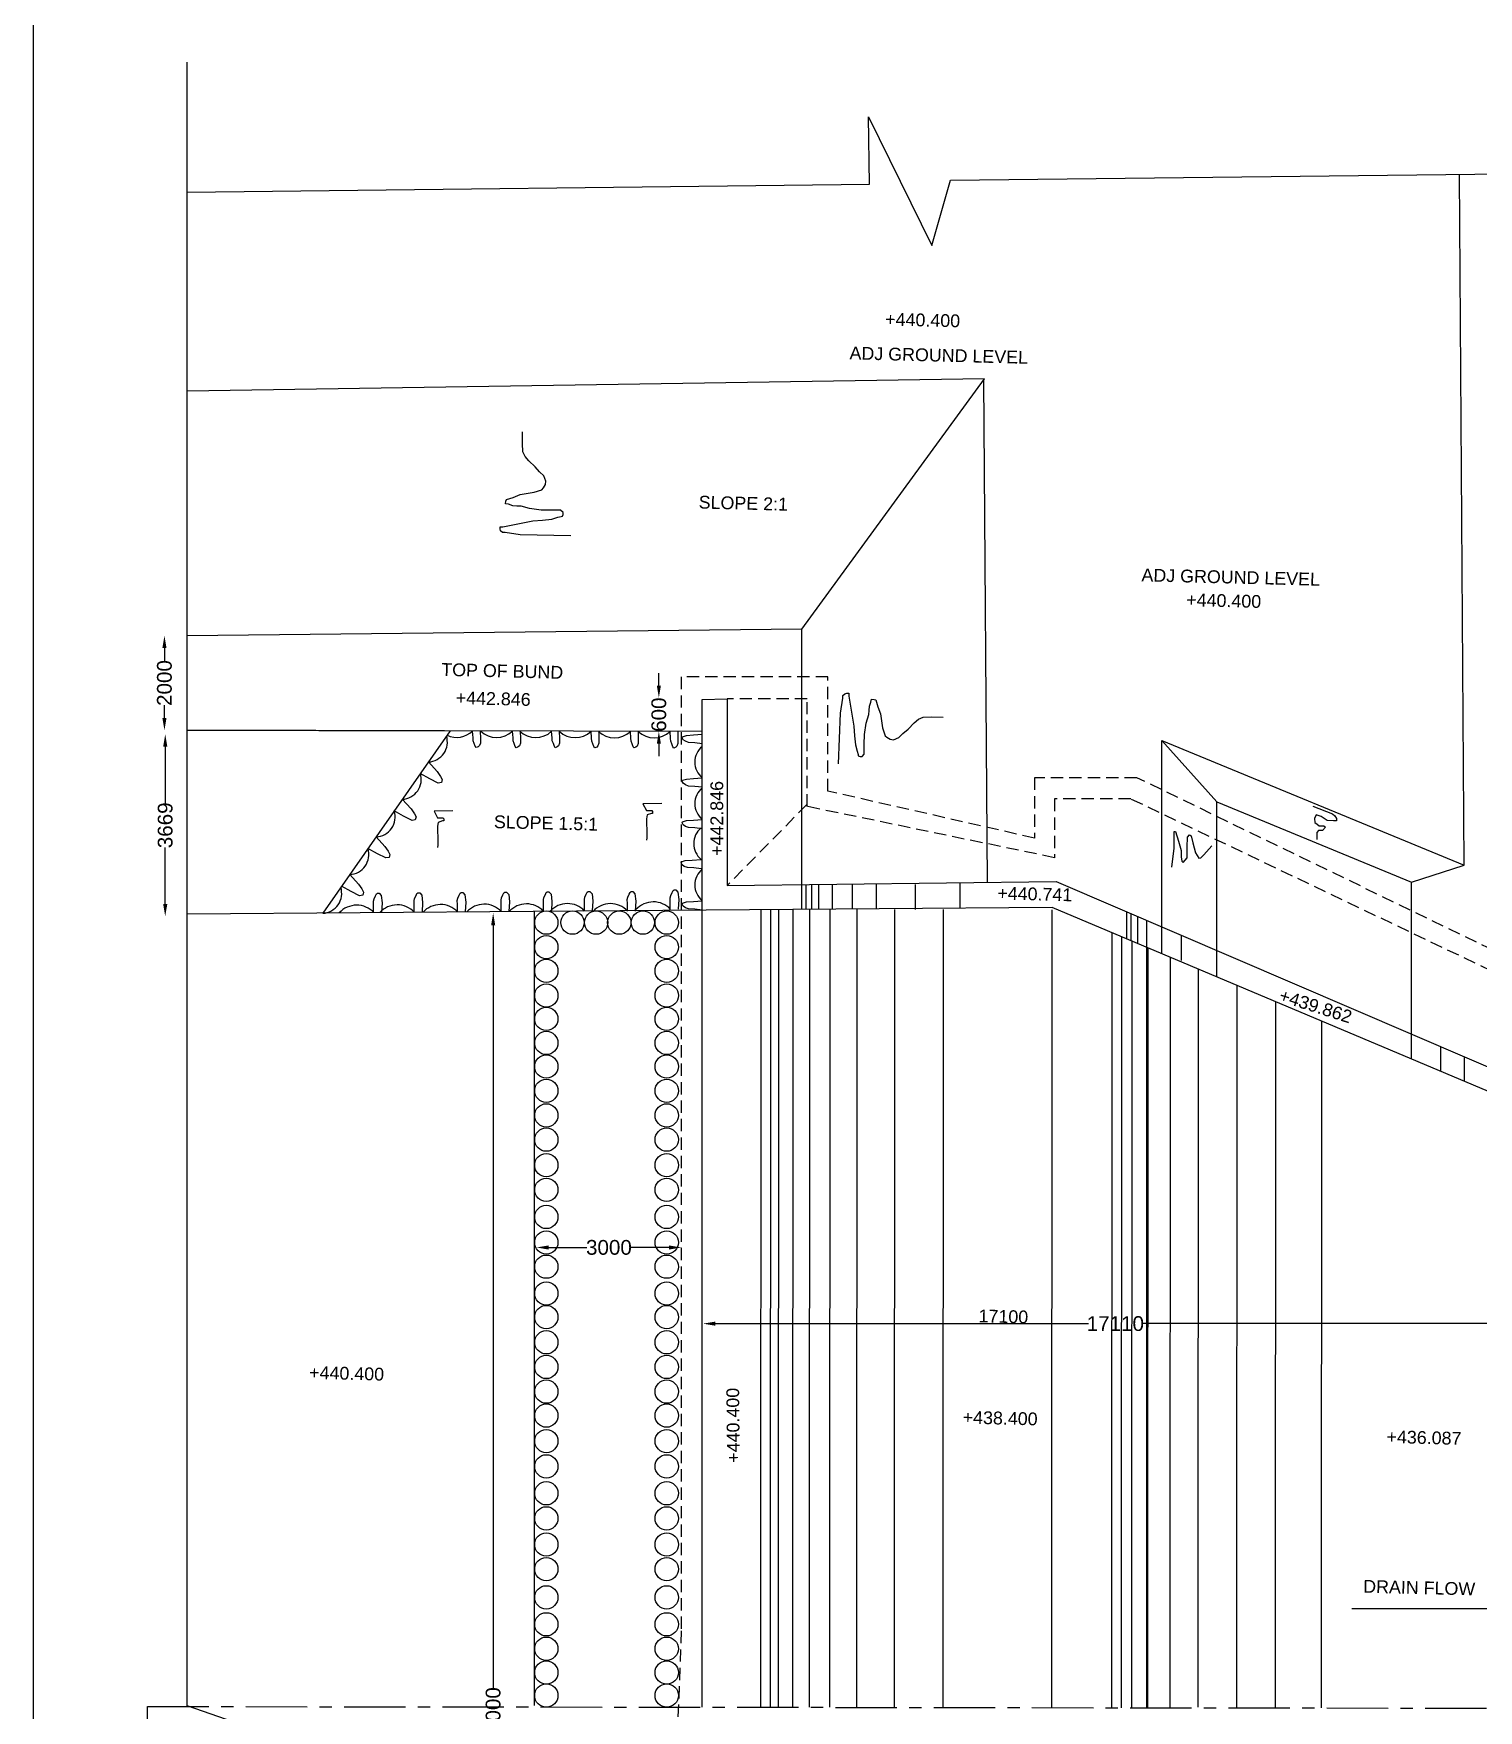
# Model space of a CAD drawing. Header units: millimetres. Extents: x 4403 to 145284, y 12011 to 109869.
# Drawn here: x 4403 to 33812, y 51321 to 85439 of the extents above; entities that cross this region are included whole.
import ezdxf

# ---------------------------------------------------------------- set-up
doc = ezdxf.new("R2010")
doc.units = ezdxf.units.MM
doc.header["$MEASUREMENT"] = 0
doc.linetypes.add('CENTER', pattern=[2, 1.25, -0.25, 0.25, -0.25])
doc.linetypes.add('DASHED', pattern=[0.75, 0.5, -0.25])
for name, color, linetype in [('DIM', 7, 'Continuous'), ('DWG', 7, 'Continuous'), ('TEXT', 7, 'Continuous')]:
    doc.layers.add(name, color=color, linetype=linetype)
doc.styles.get("Standard").update_dxf_attribs({"font": 'arial.ttf'})
doc.dimstyles.new('Civil', dxfattribs={"dimtxt": 300, "dimasz": 250, "dimexe": 0.1, "dimexo": 0.0625, "dimgap": 0.09, "dimtad": 0, "dimdec": 0, "dimzin": 12, "dimdsep": 46, "dimtxsty": 'Standard', "dimcen": 0.1, "dimse1": 1, "dimse2": 1, "dimadec": 0, "dimazin": 2, "dimtfac": 1, "dimtdec": 0, "dimtofl": 0, "dimtmove": 0, "dimatfit": 3, "dimfxl": 1, "dimfrac": 1, "dimtolj": 1, "dimtzin": 0, "dimarcsym": 0})

# ---------------------------------------------------------------- blocks, each defined once
blk = doc.blocks.new('*D38')
at = {"layer": 'Defpoints', "color": 0, "transparency": 16777216}
for p in [(17131, 71924), (17264, 71924), (17264, 71239)]:
    blk.add_point(p, dxfattribs=at)
at = {"layer": 'DIM', "color": 0, "lineweight": -2, "transparency": 16777216}
for p, q in [((17131, 72174), (17131, 72424)), ((17131, 70989), (17131, 70739))]:
    blk.add_line(p, q, dxfattribs=at)
at = {"layer": 'DIM', "color": 0, "transparency": 16777216}
for points in [[(17089, 72174), (17172, 72174), (17131, 71924)], [(17089, 70989), (17172, 70989), (17131, 71239)]]:
    blk.add_solid(points, dxfattribs=at)
at = {"layer": 'DIM', "color": 0, "transparency": 16777216, "insert": (17131, 71581), "char_height": 300, "attachment_point": 5, "rotation": 90}
blk.add_mtext('\\A1;600', dxfattribs=at)
blk = doc.blocks.new('*D39')
at = {"layer": 'Defpoints', "color": 0, "transparency": 16777216}
for p in [(7068, 73187), (7529, 73187), (7529, 71263)]:
    blk.add_point(p, dxfattribs=at)
at = {"layer": 'DIM', "color": 0, "lineweight": -2, "transparency": 16777216}
for p, q in [((7068, 72937), (7068, 72675)), ((7068, 71513), (7068, 71775))]:
    blk.add_line(p, q, dxfattribs=at)
at = {"layer": 'DIM', "color": 0, "transparency": 16777216}
for points in [[(7026, 72937), (7110, 72937), (7068, 73187)], [(7026, 71513), (7110, 71513), (7068, 71263)]]:
    blk.add_solid(points, dxfattribs=at)
at = {"layer": 'DIM', "color": 0, "transparency": 16777216, "insert": (7068, 72225), "char_height": 300, "attachment_point": 5, "rotation": 90}
blk.add_mtext('\\A1;2000', dxfattribs=at)
blk = doc.blocks.new('*D40')
at = {"layer": 'Defpoints', "color": 0, "transparency": 16777216}
for p in [(7084, 71183), (7149, 71183), (7149, 67478)]:
    blk.add_point(p, dxfattribs=at)
at = {"layer": 'DIM', "color": 0, "lineweight": -2, "transparency": 16777216}
for p, q in [((7084, 70933), (7084, 69779)), ((7084, 67728), (7084, 68882))]:
    blk.add_line(p, q, dxfattribs=at)
at = {"layer": 'DIM', "color": 0, "transparency": 16777216}
for points in [[(7042, 70933), (7126, 70933), (7084, 71183)], [(7042, 67728), (7126, 67728), (7084, 67478)]]:
    blk.add_solid(points, dxfattribs=at)
at = {"layer": 'DIM', "color": 0, "transparency": 16777216, "insert": (7084, 69330), "char_height": 300, "attachment_point": 5, "rotation": 90}
blk.add_mtext('\\A1;3669', dxfattribs=at)
blk = doc.blocks.new('*D41')
at = {"layer": 'Defpoints', "color": 0, "transparency": 16777216}
for p in [(17589, 60741), (14638, 60467), (17589, 60467)]:
    blk.add_point(p, dxfattribs=at)
at = {"layer": 'DIM', "color": 0, "lineweight": -2, "transparency": 16777216}
for p, q in [((14888, 60741), (15666, 60741)), ((17339, 60741), (16561, 60741))]:
    blk.add_line(p, q, dxfattribs=at)
at = {"layer": 'DIM', "color": 0, "transparency": 16777216}
for points in [[(14888, 60782), (14888, 60699), (14638, 60741)], [(17339, 60782), (17339, 60699), (17589, 60741)]]:
    blk.add_solid(points, dxfattribs=at)
at = {"layer": 'DIM', "color": 0, "transparency": 16777216, "insert": (16114, 60741), "char_height": 300, "attachment_point": 5}
blk.add_mtext('\\A1;3000', dxfattribs=at)
blk = doc.blocks.new('*D42')
at = {"layer": 'Defpoints', "color": 0, "transparency": 16777216}
for p in [(34814, 59191), (18029, 58868), (34814, 58868)]:
    blk.add_point(p, dxfattribs=at)
at = {"layer": 'DIM', "color": 0, "lineweight": -2, "transparency": 16777216}
for p, q in [((18279, 59191), (25872, 59191)), ((34564, 59191), (26971, 59191))]:
    blk.add_line(p, q, dxfattribs=at)
at = {"layer": 'DIM', "color": 0, "transparency": 16777216}
for points in [[(18279, 59232), (18279, 59149), (18029, 59191)], [(34564, 59232), (34564, 59149), (34814, 59191)]]:
    blk.add_solid(points, dxfattribs=at)
at = {"layer": 'DIM', "color": 0, "transparency": 16777216, "insert": (26421, 59191), "char_height": 300, "attachment_point": 5}
blk.add_mtext('\\A1;17110', dxfattribs=at)
blk = doc.blocks.new('*D43')
at = {"layer": 'Defpoints', "color": 0, "transparency": 16777216}
for p in [(13758, 67545), (14114, 67545), (14114, 34880)]:
    blk.add_point(p, dxfattribs=at)
at = {"layer": 'DIM', "color": 0, "lineweight": -2, "transparency": 16777216}
for p, q in [((13758, 67295), (13758, 51776)), ((13758, 35130), (13758, 50648))]:
    blk.add_line(p, q, dxfattribs=at)
at = {"layer": 'DIM', "color": 0, "transparency": 16777216}
for points in [[(13717, 67295), (13800, 67295), (13758, 67545)], [(13717, 35130), (13800, 35130), (13758, 34880)]]:
    blk.add_solid(points, dxfattribs=at)
at = {"layer": 'DIM', "color": 0, "transparency": 16777216, "insert": (13758, 51212), "char_height": 300, "attachment_point": 5, "rotation": 90}
blk.add_mtext('\\A1;32000', dxfattribs=at)

msp = doc.modelspace()

# ---------------------------------------------------------------- linework, layer by layer
msp.add_lwpolyline([(145283.4, 12010.7), (4403.4, 12010.7), (4403.4, 109869), (145283.4, 109869)], close=True)
at = {"layer": 'DWG'}
for points in [[(7343.5, 23234), (7545.9, 50550.1), (7278.7, 50783.7), (8330.8, 51134), (7529.2, 51417.7), (7529.2, 84853.9)], [(7529.2, 82214.9), (21414.6, 82375.8), (21394.5, 83743.5), (22683, 81128.7), (23065.5, 82456.2), (46191.1, 82717.6), (46573.7, 84145.7), (46936.1, 81892.9), (47278.3, 82697.4), (62920.4, 82697.4), (62940.5, 84025.7), (64128.4, 81028.7), (64088.1, 82637.8), (79302.9, 82597.4), (79302.9, 83703.7), (80269.3, 81531.4), (80551.1, 82537.1), (95185.6, 82457.3), (95205.8, 83986), (96494.3, 80928.6), (97078.1, 82356.7), (114429.5, 81894), (114429.5, 83442.8)], [(32449.8, 64577.7), (32449.8, 68173.8), (33521.6, 68520.3), (33425.5, 82573.3)], [(20039, 67619.8), (20039, 73322.8), (23760, 78415.5), (7529.2, 78159.9)], [(23817.2, 68169), (23746.3, 78396.7)], [(15336, 75218.6), (14310.9, 75243.4), (14003.5, 75289.2), (13945.1, 75289.2), (13910, 75324.2), (13898.3, 75365.1), (13898.3, 75405.9), (13956.8, 75405.9), (14564.5, 75522.7), (14763.2, 75540.2), (14950.2, 75557.7), (15073, 75598.6), (15143.1, 75616.1), (15172.3, 75622), (15184, 75657), (15184, 75697.9), (15131.4, 75738.7), (14932.7, 75738.7), (14734, 75738.7), (14500.2, 75773.8), (14324.9, 75820.5), (14243.1, 75826.3), (14155.5, 75832.1), (14073.6, 75861.3), (14009.4, 75873), (14015.2, 75925.6), (14026.9, 75960.6), (14167.1, 76001.5), (14307.4, 76059.9), (14593.8, 76106.6), (14751.5, 76159.1), (14780.8, 76194.1), (14821.7, 76264.2), (14833.4, 76334.3), (14786.6, 76439.4), (14698.9, 76521.1), (14611.3, 76626.2), (14482.7, 76748.8), (14406.7, 76836.4), (14360, 76929.8), (14354.1, 77099.1), (14354.1, 77338.5)], [(20039, 73322.8), (7529.2, 73186.7)], [(20784.2, 70583.9), (20825.5, 71608.5), (20876.3, 71915.1), (20877.2, 71973.5), (20912.8, 72008), (20953.9, 72019), (20994.7, 72018.4), (20993.8, 71959.9), (21100.7, 71350.4), (21115, 71151.4), (21129.5, 70964.2), (21168.4, 70840.8), (21184.8, 70770.4), (21190.1, 70741.1), (21225, 70728.8), (21265.9, 70728.2), (21307.6, 70780.1), (21310.8, 70978.8), (21314, 71177.4), (21352.8, 71410.6), (21402.3, 71585.1), (21409.5, 71666.8), (21416.7, 71754.4), (21447.2, 71835.7), (21459.9, 71899.8), (21512.4, 71893.1), (21547.2, 71880.9), (21585.8, 71740), (21641.9, 71598.8), (21684, 71311.7), (21734, 71153.1), (21768.6, 71123.3), (21838, 71081.3), (21907.8, 71068.5), (22013.7, 71113.5), (22096.8, 71199.9), (22203.3, 71285.8), (22328, 71412.4), (22416.8, 71486.9), (22510.9, 71532.2), (22680.3, 71535.3), (22919.7, 71531.4)], [(18011.2, 51387.8), (18011.2, 71889.7), (18521.7, 71900.2)], [(18521.7, 71900.2), (18521.7, 68105.1), (25217.5, 68185.8), (34867.3, 64042.5), (34839.4, 63570.8)], [(18011.2, 71236.9), (7529.2, 71262.7)], [(7529.2, 71262.7), (12879.8, 71249.5), (10292.4, 67545.7)], [(13495.3, 71248), (13497.7, 71098), (13497.7, 71004.8), (13479, 70951.3), (13453.4, 70928), (13453.4, 70928), (13413.7, 70911.6), (13395.1, 70937.3), (13374.1, 70995.5), (13353.1, 71051.4), (13348.4, 71109.7), (13339.1, 71248.4)], [(14309, 71246), (14311.3, 71096), (14311.3, 71002.8), (14292.7, 70949.3), (14267, 70926), (14267, 70926), (14227.4, 70909.6), (14208.7, 70935.3), (14187.7, 70993.5), (14166.7, 71049.4), (14162.1, 71107.7), (14152.7, 71246.4)], [(15104.3, 71244), (15106.6, 71094.1), (15106.6, 71000.9), (15087.9, 70947.3), (15062.3, 70924), (15062.3, 70924), (15022.6, 70907.7), (15004, 70933.3), (14983, 70991.6), (14962, 71047.5), (14957.3, 71105.7), (14948, 71244.4)], [(15907, 71242), (15909.4, 71092.1), (15909.4, 70998.9), (15890.7, 70945.3), (15865.1, 70922), (15865.1, 70922), (15825.4, 70905.7), (15806.8, 70931.3), (15785.8, 70989.6), (15764.8, 71045.5), (15760.1, 71103.8), (15750.8, 71242.4)], [(16706.9, 71240.1), (16709.2, 71090.1), (16709.2, 70996.9), (16690.6, 70943.3), (16664.9, 70920.1), (16664.9, 70920.1), (16625.3, 70903.7), (16606.6, 70929.4), (16585.6, 70987.6), (16564.6, 71043.5), (16560, 71101.8), (16550.6, 71240.5)], [(17515.9, 71238.1), (17518.2, 71088.1), (17518.2, 70994.9), (17499.6, 70941.4), (17473.9, 70918.1), (17473.9, 70918.1), (17434.3, 70901.8), (17415.6, 70927.4), (17394.6, 70985.6), (17373.6, 71041.5), (17369, 71099.8), (17359.6, 71238.5)], [(18011.2, 70989.9), (17861.5, 71007.8), (17736.1, 71014.8), (17669.9, 71039.1), (17628.1, 71070.4), (17607.2, 71108.7), (17610.7, 71133.1), (17690.8, 71157.4), (17833.6, 71167.9), (18011.2, 71181.8)], [(27364.9, 66720.4), (27364.9, 71058.6), (33521.6, 68520.3)], [(28485.2, 69807.8), (27364.9, 71058.6)], [(12439.6, 70619.4), (12617.9, 70422.5), (12686.5, 70326.6), (12718.5, 70262.7), (12704.8, 70198.7), (12640.8, 70189.6), (12467.1, 70276.4), (12274.1, 70382.5)], [(18011.2, 70104.7), (17861.5, 70122.6), (17736.1, 70129.6), (17669.9, 70153.9), (17628.1, 70185.3), (17607.2, 70223.5), (17610.7, 70247.9), (17690.8, 70272.2), (17833.6, 70282.7), (18011.2, 70296.6)], [(11908.7, 69859.5), (12087.1, 69662.6), (12155.7, 69566.7), (12187.7, 69502.8), (12173.9, 69438.8), (12110, 69429.7), (11936.3, 69516.5), (11743.3, 69622.6)], [(12940.6, 69626.6), (12554.9, 69618.8), (12625.8, 69485.1), (12736, 69485.1), (12751.7, 69461.5), (12751.7, 69422.2), (12728.1, 69422.2), (12641.5, 69390.7), (12625.8, 69312.1), (12625.8, 69217.7), (12633.7, 69084), (12633.7, 68926.7), (12625.8, 68879.5)], [(17191.4, 69776.1), (16805.7, 69768.2), (16876.5, 69634.5), (16986.7, 69634.5), (17002.5, 69610.9), (17002.5, 69571.6), (16978.8, 69571.6), (16892.2, 69540.1), (16876.5, 69461.5), (16876.5, 69367.1), (16884.4, 69233.4), (16884.4, 69076.1), (16876.5, 69028.9)], [(28485.2, 66248.3), (28485.2, 69807.8), (32449.8, 68173.8)], [(30441.9, 69720.9), (30841.3, 69565.2), (30890, 69526.3), (30919.2, 69467.9), (30919.2, 69419.2), (30860.8, 69419.2), (30734.2, 69429), (30607.5, 69506.8), (30510.1, 69545.8), (30471.1, 69467.9), (30480.9, 69390), (30529.6, 69351.1), (30568.6, 69321.9), (30666, 69321.9), (30695.2, 69292.7), (30636.7, 69224.6), (30558.8, 69224.6), (30519.8, 69185.7), (30519.8, 69039.7)], [(18011.2, 69259.3), (17861.5, 69277.2), (17736.1, 69284.2), (17669.9, 69308.6), (17628.1, 69339.9), (17607.2, 69378.2), (17610.7, 69402.5), (17690.8, 69426.9), (17833.6, 69437.3), (18011.2, 69451.2)], [(11375.5, 69096.1), (11553.8, 68899.2), (11622.4, 68803.3), (11654.4, 68739.4), (11640.7, 68675.4), (11576.7, 68666.3), (11403, 68753.1), (11210, 68859.2)], [(27568.3, 68475.2), (27617, 68864.5), (27617, 69107.8), (27617, 69205.1), (27646.3, 69205.1), (27704.7, 69010.5), (27763.1, 68815.8), (27763.1, 68689.3), (27772.9, 68601.7), (27802.1, 68572.5), (27880, 68669.9), (27880, 68884), (27889.8, 69088.3), (27928.7, 69137), (27967.7, 69117.5), (27996.9, 68971.6), (28055.4, 68767.2), (28123.6, 68660.1), (28162.5, 68669.9), (28221, 68728.3), (28386.6, 68913.2)], [(17989, 68445.6), (17839.3, 68463.5), (17713.9, 68470.5), (17647.7, 68494.8), (17605.9, 68526.2), (17585, 68564.4), (17588.5, 68588.8), (17668.6, 68613.2), (17811.4, 68623.6), (17989, 68637.5)], [(10839.1, 68328.2), (11017.4, 68131.3), (11086, 68035.4), (11118, 67971.5), (11104.3, 67907.6), (11040.3, 67898.4), (10866.6, 67985.2), (10673.6, 68091.4)], [(11325.5, 67557.3), (11325.5, 67707.4), (11324.1, 67789.8), (11335.6, 67837.5), (11363.6, 67896.8), (11381.8, 67934.6), (11403.2, 67951.1), (11437.8, 67952.7), (11480.7, 67901.7), (11497.1, 67753.5), (11485.6, 67554.7)], [(12150.3, 67563.6), (12150.3, 67713.7), (12148.8, 67796), (12160.4, 67843.8), (12188.4, 67903), (12206.5, 67940.9), (12227.9, 67957.4), (12262.5, 67959), (12305.4, 67908), (12321.9, 67759.8), (12310.4, 67561)], [(13029.5, 67570.3), (13029.5, 67720.4), (13028.1, 67802.7), (13039.6, 67850.5), (13067.6, 67909.7), (13085.8, 67947.6), (13107.2, 67964.1), (13141.8, 67965.7), (13184.6, 67914.7), (13201.1, 67766.5), (13189.6, 67567.7)], [(13919.4, 67577.1), (13919.4, 67727.2), (13918, 67809.5), (13929.5, 67857.2), (13957.5, 67916.5), (13975.7, 67954.4), (13997.1, 67970.8), (14031.7, 67972.5), (14074.5, 67921.4), (14091, 67773.3), (14079.5, 67574.5)], [(14782.1, 67583.6), (14782.1, 67733.7), (14780.7, 67816.1), (14792.2, 67863.8), (14820.2, 67923.1), (14838.3, 67960.9), (14859.8, 67977.4), (14894.4, 67979.1), (14937.2, 67928), (14953.7, 67779.8), (14942.2, 67581)], [(15616.2, 67590), (15616.2, 67740.1), (15614.7, 67822.4), (15626.3, 67870.1), (15654.3, 67929.4), (15672.4, 67967.3), (15693.8, 67983.8), (15728.4, 67985.4), (15771.3, 67934.4), (15787.8, 67786.2), (15776.3, 67587.4)], [(16489.3, 67588.5), (16489.3, 67738.6), (16487.9, 67820.9), (16499.4, 67868.7), (16527.4, 67927.9), (16545.5, 67965.8), (16567, 67982.3), (16601.6, 67983.9), (16644.4, 67932.9), (16660.9, 67784.7), (16649.4, 67585.9)], [(17363.5, 67624.3), (17363.5, 67774.5), (17362, 67856.8), (17373.6, 67904.5), (17401.6, 67963.8), (17419.7, 68001.7), (17441.1, 68018.1), (17475.8, 68019.8), (17518.6, 67968.7), (17535.1, 67820.6), (17523.6, 67621.8)], [(20126.1, 67620.5), (20126.1, 68124.5)], [(20243.1, 67621.4), (20243.1, 68125.3)], [(20384.3, 67622.5), (20384.3, 68126.4)], [(20666.8, 67620.5), (20666.8, 68124.5)], [(21071.3, 67627.7), (21071.3, 68131.6)], [(21558.5, 67631.4), (21558.5, 68135.4)], [(22352.6, 67620.5), (22352.6, 68124.5)], [(23263.8, 67644.4), (23263.8, 68148.3)], [(34839.4, 43365.9), (34839.4, 63570.8), (25138.3, 67658.6), (7529.2, 67524.6)], [(14599.4, 51424.4), (14599.3, 67578.4)], [(18011.2, 67604.4), (17861.5, 67622.3), (17736.1, 67629.3), (17669.9, 67653.6), (17628.1, 67684.9), (17607.2, 67723.2), (17610.7, 67747.6), (17690.8, 67771.9), (17833.6, 67782.4), (18011.2, 67796.3)], [(19204.9, 51386.3), (19211.7, 67613.5)], [(19402.1, 67615), (19395.6, 51386.1)], [(19567.2, 67614.8), (19560.6, 51385.9)], [(19859.2, 67614.4), (19852.6, 51385.5)], [(20195.6, 67614), (20189, 51385.1)], [(20608.2, 67615), (20601.7, 51386.1)], [(21160.5, 67615), (21153.9, 51386.1)], [(21928.6, 67615), (21922, 51386.1)], [(22918.8, 67615), (22912.2, 51386.1)], [(25127.4, 67607.8), (25120.8, 51379)], [(26655.3, 67019.4), (26655.3, 67568.5)], [(26744.3, 66981.9), (26744.3, 67530.3)], [(26876.9, 66926), (26876.9, 67473.3)], [(27060, 51376.6), (27060, 67394.7)], [(26352.3, 67147.1), (26345.9, 51377.5)], [(26549.1, 67064.2), (26542.7, 51377.2)], [(26758.5, 66975.9), (26752.2, 51386.1)], [(27766.5, 66577.3), (27766.5, 67081.3)], [(27082.2, 66839.5), (27076, 51386.1)], [(27539.2, 66647), (27533, 51376)], [(28104, 66408.9), (28098, 51386.1)], [(28891, 66077.3), (28885.1, 51386.1)], [(29682.4, 65743.8), (29676.6, 51373.3)], [(30615.4, 65350.7), (30609.8, 51372.1)], [(33047.7, 64325.8), (33047.7, 64823.8)], [(33525.7, 64124.4), (33525.7, 64618.5)]]:
    msp.add_lwpolyline(points, dxfattribs=at)
at = {"layer": 'DWG', "linetype": 'DASHED', "ltscale": 500}
for points in [[(101683.1, 51071.5), (101683.1, 73160.2), (99053.9, 73160.2), (98918, 69410.2), (92436.4, 67403.6), (86101.4, 67403.6), (86101.4, 63947), (47837.1, 64110.3), (38595, 64110.3), (38595, 66297.4), (35121, 66297.4), (26859.6, 70298.8), (24776.3, 70298.8), (24776.3, 69069.7), (20572.6, 70024.7), (20572.6, 72348.8), (17586.7, 72348.8), (17586.7, 66355.7), (17586.7, 52939.5), (17483, 50254.9), (17328.5, 43268.7), (17338.6, 38967), (17351.3, 34798)], [(37940.9, 38664.7), (37940.9, 65878.1), (35101.5, 65878.1), (26735.6, 69866.1), (25183.4, 69866.1), (25183.4, 68671.2), (20150.3, 69713.8), (20150.3, 71900.2), (18521.7, 71900.2)], [(20150.3, 69761.1), (18521.7, 68105.1)]]:
    msp.add_lwpolyline(points, dxfattribs=at)
at = {"layer": 'DWG', "linetype": 'CENTER', "ltscale": 1000}
msp.add_lwpolyline([(6724, 50493.7), (6724, 51401.9), (61089.8, 51334.2), (96649.2, 51108.9), (107862, 51025.7), (114346.9, 51025.7), (114346.9, 50481.4)], dxfattribs=at)
at = {"layer": 'DWG'}
for centre in [(14840.1, 67349.9), (15372.3, 67349.9), (15853, 67349.9), (16325.1, 67349.9), (16805.8, 67349.9), (17290.8, 67349.9), (14840.1, 66852.4), (17290.8, 66852.4), (14840.1, 66369.1), (17290.8, 66369.1), (14840.1, 65867.4), (17290.8, 65867.4), (14840.1, 65391.5), (17290.8, 65391.5), (14840.1, 64902.6), (17290.8, 64902.6), (14840.1, 64422.6), (17290.8, 64422.6), (14840.1, 63929.5), (17290.8, 63929.5), (14840.1, 63427.8), (17290.8, 63427.8), (14840.1, 62934.6), (17290.8, 62934.6), (14840.1, 62416.3), (17290.8, 62416.3), (14840.1, 61914.6), (17290.8, 61914.6), (14840.1, 61361.4), (17290.8, 61361.4), (14840.1, 60843.5), (17290.8, 60843.5), (14840.1, 60350.4), (17290.8, 60350.4), (14840.1, 59805.8), (17290.8, 59805.8), (14840.1, 59325.6), (17290.8, 59325.6), (14840.1, 58811.9), (17290.8, 58811.9), (14840.1, 58310.2), (17290.8, 58310.2), (14840.1, 57808.5), (17290.8, 57808.5), (14840.1, 57320.6), (17290.8, 57320.6), (14840.1, 56801.7), (17290.8, 56801.7), (14840.1, 56287.2), (17290.8, 56287.2), (14840.1, 55739.5), (17290.8, 55739.5), (14840.1, 55229.2), (17290.8, 55229.2), (14840.1, 54697.5), (17290.8, 54697.5), (14840.1, 54197), (17290.8, 54197), (14840.1, 53622.4), (17290.8, 53622.4), (14840.1, 53073.5), (17290.8, 53073.5), (14840.1, 52577.2), (17290.8, 52577.2), (14840.1, 52092.7), (17290.8, 52092.7), (14840.1, 51625.3), (17290.8, 51625.3)]:
    msp.add_circle(centre, 237.2, dxfattribs=at)
for centre, radius, start, end in [((12422.2, 71023), 404, 272.46991, 17.65709), ((13015.8, 71589.7), 470.1, 245.26858, 313.44928), ((13829.4, 71587.7), 470.1, 226.26867, 313.44928), ((14624.7, 71585.7), 470.1, 226.26867, 313.44928), ((15427.5, 71583.7), 470.1, 226.26867, 313.44928), ((16227.3, 71581.8), 470.1, 226.26867, 313.44928), ((17036.3, 71579.8), 470.1, 226.26867, 313.44928), ((18281.4, 70616.7), 418.9, 130.167, 229.833), ((11891.3, 70263.1), 404, 272.46991, 17.65709), ((18281.4, 69771.4), 418.9, 130.167, 229.833), ((11358.1, 69499.7), 404, 272.46991, 17.65709), ((18259.2, 68957.7), 418.9, 130.167, 229.833), ((10821.6, 68731.8), 404, 272.46991, 17.65709), ((18281.4, 68116.4), 418.9, 130.167, 229.833), ((10271.8, 67944.7), 404, 272.46991, 17.65709), ((10980.5, 67229.8), 475.7, 42.88653, 137.98536), ((11805.2, 67236.1), 475.7, 42.88653, 137.98536), ((12684.5, 67242.8), 475.7, 42.88653, 137.98536), ((13574.4, 67249.5), 475.7, 42.88653, 137.98536), ((14437.1, 67256.1), 475.7, 42.88653, 137.98536), ((15271.1, 67262.4), 475.7, 42.88653, 137.98536), ((16144.3, 67260.9), 475.7, 42.88653, 137.98536), ((17018.5, 67296.8), 475.7, 42.88653, 137.98536)]:
    msp.add_arc(centre, radius, start, end, dxfattribs=at)

# ---------------------------------------------------------------- texts
at = {"layer": 'TEXT'}
for s, rotation, p in [('+440.400', 358.56911, (21734.5, 79500.1)), ('ADJ GROUND LEVEL', 358.56911, (21008.7, 78810.4)), ('SLOPE 2:1', 358.56911, (17938.4, 75776.4)), ('ADJ GROUND LEVEL', 358.56911, (26950.5, 74295.2)), ('+440.400', 358.56911, (27861.9, 73790.5)), ('TOP OF BUND', 358.56911, (12699.6, 72372.1)), ('+442.846', 358.56911, (12993.8, 71797.1)), ('+442.846', 90, (18439.7, 68707.2)), ('SLOPE 1.5:1', 358.56911, (13770.8, 69273.7)), ('+440.741', 358.56911, (24016.9, 67822.1)), ('+439.862', 342.33631, (29732.2, 65760.3)), ('17100', 358.56911, (23635, 59220.6)), ('+440.400', 358.56911, (10010.9, 58069.6)), ('+440.400', 90.54579, (18777.5, 56361.9)), ('+438.400', 358.56911, (23311.6, 57159.2)), ('+436.087', 358.56911, (31937.6, 56762.7)), ('DRAIN FLOW', 358.56911, (31463, 53718.7))]:
    msp.add_text(s, height=260, rotation=rotation, dxfattribs=at).set_placement(p)

# ---------------------------------------------------------------- dimensions: what is measured, and where the dimension line sits
at = {"layer": 'DIM'}
for p1, p2, distance, text, picture, middle in [((7529.2, 71262.7), (7529.2, 73186.7), 461.3, '2000', '*D39', (7067.9, 72224.7)), ((17264.4, 71238.7), (17264.4, 71924.1), 133.8, '600', '*D38', (17130.5, 71581.4)), ((7148.5, 67477.9), (7148.5, 71182.9), 64.5, '3669', '*D40', (7084, 69330.4)), ((14113.8, 34879.9), (14113.8, 67544.8), 355.5, '32000', '*D43', (13758.3, 51212.4)), ((14638.4, 60466.8), (17589, 60466.8), 273.8, '3000', '*D41', (16113.7, 60740.7)), ((18029.1, 58868.1), (34813.9, 58868.1), 322.5, '17110', '*D42', (26421.5, 59190.6))]:
    dim = msp.add_aligned_dim(p1=p1, p2=p2, distance=distance, text=text, dimstyle='Civil', dxfattribs=at)
    dim.commit()
    dim.dimension.update_dxf_attribs({"geometry": picture, "text_midpoint": middle})

# ---------------------------------------------------------------- leaders
at = {"layer": 'TEXT'}
msp.add_leader([(34321, 53390.9), (31237.2, 53390.9)], dimstyle='Civil', override={"dimgap": 0.09, "dimtad": 0}, dxfattribs=at)

doc.saveas('drawing.dxf')
